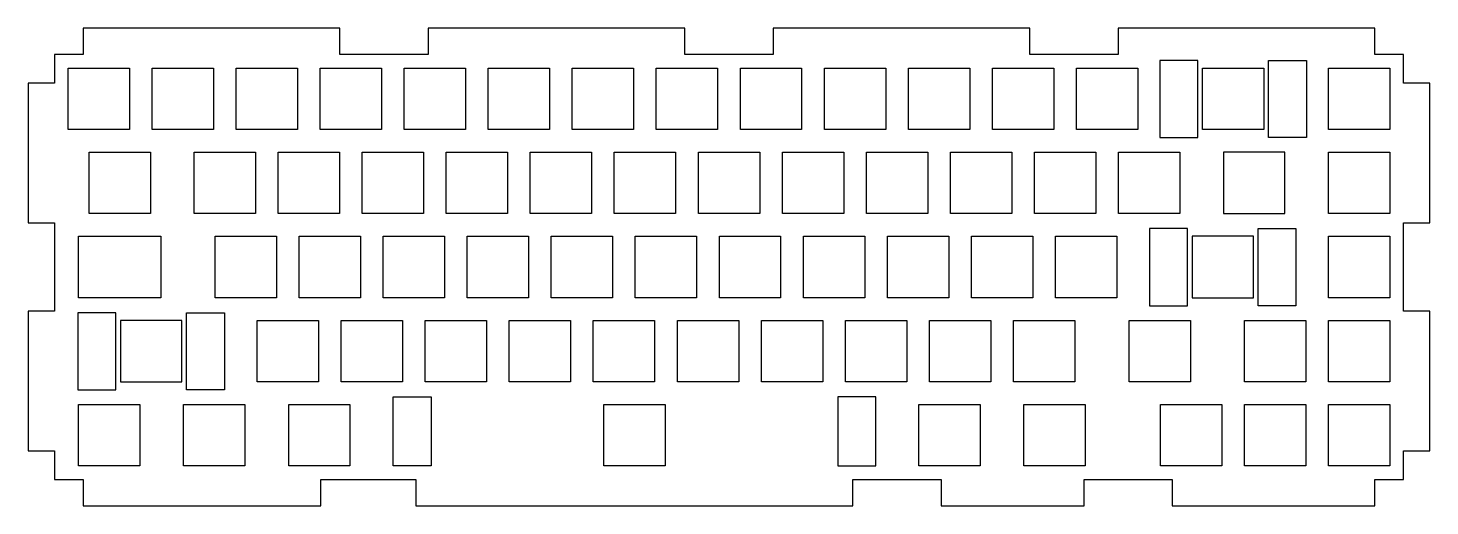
# Model space of a CAD drawing. Header units: millimetres. Extents: x 83 to 401, y 121 to 229.
import ezdxf

# ---------------------------------------------------------------- set-up
doc = ezdxf.new("R2010")
doc.units = ezdxf.units.MM

msp = doc.modelspace()

# ---------------------------------------------------------------- linework, layer by layer
msp.add_lwpolyline([(153.74, 222.84), (153.74, 228.84), (95.54, 228.84), (95.54, 222.84), (89.04, 222.84), (89.04, 216.34), (83.04, 216.34), (83.04, 184.71), (89.04, 184.71), (89.04, 164.71), (83.04, 164.71), (83.04, 133.09), (89.04, 133.09), (89.04, 126.59), (95.54, 126.59), (95.54, 120.59), (149.43, 120.59), (149.43, 126.59), (170.98, 126.59), (170.98, 120.59), (270.04, 120.59), (270.04, 126.59), (290.04, 126.59), (290.04, 120.59), (322.43, 120.59), (322.43, 126.59), (342.43, 126.59), (342.43, 120.59), (388.34, 120.59), (388.34, 126.59), (394.84, 126.59), (394.84, 133.09), (400.84, 133.09), (400.84, 164.71), (394.84, 164.71), (394.84, 184.71), (400.84, 184.71), (400.84, 216.34), (394.84, 216.34), (394.84, 222.84), (388.34, 222.84), (388.34, 228.84), (330.14, 228.84), (330.14, 222.84), (310.14, 222.84), (310.14, 228.84), (251.94, 228.84), (251.94, 222.84), (231.94, 222.84), (231.94, 228.84), (173.74, 228.84), (173.74, 222.84), (153.74, 222.84)])
for points in [[(106.01, 219.76), (106.01, 205.86), (92.11, 205.86), (92.11, 219.76)], [(125.06, 219.76), (125.06, 205.86), (111.16, 205.86), (111.16, 219.76)], [(144.11, 219.76), (144.11, 205.86), (130.21, 205.86), (130.21, 219.76)], [(163.16, 219.76), (163.16, 205.86), (149.26, 205.86), (149.26, 219.76)], [(182.21, 219.76), (182.21, 205.86), (168.31, 205.86), (168.31, 219.76)], [(201.26, 219.76), (201.26, 205.86), (187.36, 205.86), (187.36, 219.76)], [(220.31, 219.76), (220.31, 205.86), (206.41, 205.86), (206.41, 219.76)], [(239.36, 219.76), (239.36, 205.86), (225.46, 205.86), (225.46, 219.76)], [(258.41, 219.76), (258.41, 205.86), (244.51, 205.86), (244.51, 219.76)], [(277.46, 219.76), (277.46, 205.86), (263.56, 205.86), (263.56, 219.76)], [(296.51, 219.76), (296.51, 205.86), (282.61, 205.86), (282.61, 219.76)], [(315.56, 219.76), (315.56, 205.86), (301.66, 205.86), (301.66, 219.76)], [(334.61, 219.76), (334.61, 205.86), (320.71, 205.86), (320.71, 219.76)], [(363.19, 219.76), (363.19, 205.86), (349.29, 205.86), (349.29, 219.76)], [(391.76, 219.76), (391.76, 205.86), (377.86, 205.86), (377.86, 219.76)], [(110.78, 200.71), (110.78, 186.81), (96.88, 186.81), (96.88, 200.71)], [(134.59, 200.71), (134.59, 186.81), (120.69, 186.81), (120.69, 200.71)], [(153.64, 200.71), (153.64, 186.81), (139.74, 186.81), (139.74, 200.71)], [(172.69, 200.71), (172.69, 186.81), (158.79, 186.81), (158.79, 200.71)], [(191.74, 200.71), (191.74, 186.81), (177.84, 186.81), (177.84, 200.71)], [(210.79, 200.71), (210.79, 186.81), (196.89, 186.81), (196.89, 200.71)], [(229.84, 200.71), (229.84, 186.81), (215.94, 186.81), (215.94, 200.71)], [(248.89, 200.71), (248.89, 186.81), (234.99, 186.81), (234.99, 200.71)], [(267.94, 200.71), (267.94, 186.81), (254.04, 186.81), (254.04, 200.71)], [(286.99, 200.71), (286.99, 186.81), (273.09, 186.81), (273.09, 200.71)], [(306.04, 200.71), (306.04, 186.81), (292.14, 186.81), (292.14, 200.71)], [(325.09, 200.71), (325.09, 186.81), (311.19, 186.81), (311.19, 200.71)], [(344.14, 200.71), (344.14, 186.81), (330.24, 186.81), (330.24, 200.71)], [(354.05, 200.71), (354.05, 186.81), (367.95, 186.81), (367.95, 200.71)], [(391.76, 200.71), (391.76, 186.81), (377.86, 186.81), (377.86, 200.71)], [(113.16, 167.76), (94.49, 167.76), (94.49, 181.66), (113.16, 181.66)], [(139.35, 181.66), (139.35, 167.76), (125.45, 167.76), (125.45, 181.66)], [(158.4, 181.66), (158.4, 167.76), (144.5, 167.76), (144.5, 181.66)], [(177.45, 181.66), (177.45, 167.76), (163.55, 167.76), (163.55, 181.66)], [(196.5, 181.66), (196.5, 167.76), (182.6, 167.76), (182.6, 181.66)], [(215.55, 181.66), (215.55, 167.76), (201.65, 167.76), (201.65, 181.66)], [(234.6, 181.66), (234.6, 167.76), (220.7, 167.76), (220.7, 181.66)], [(253.65, 181.66), (253.65, 167.76), (239.75, 167.76), (239.75, 181.66)], [(272.7, 181.66), (272.7, 167.76), (258.8, 167.76), (258.8, 181.66)], [(291.75, 181.66), (291.75, 167.76), (277.85, 167.76), (277.85, 181.66)], [(310.8, 181.66), (310.8, 167.76), (296.9, 167.76), (296.9, 181.66)], [(329.85, 181.66), (329.85, 167.76), (315.95, 167.76), (315.95, 181.66)], [(346.91, 181.66), (346.91, 167.76), (360.81, 167.76), (360.81, 181.66)], [(391.76, 181.66), (391.76, 167.76), (377.86, 167.76), (377.86, 181.66)], [(104.02, 162.61), (104.02, 148.71), (117.92, 148.71), (117.92, 162.61)], [(148.88, 162.61), (148.88, 148.71), (134.98, 148.71), (134.98, 162.61)], [(167.93, 162.61), (167.93, 148.71), (154.03, 148.71), (154.03, 162.61)], [(186.98, 162.61), (186.98, 148.71), (173.08, 148.71), (173.08, 162.61)], [(206.03, 162.61), (206.03, 148.71), (192.13, 148.71), (192.13, 162.61)], [(225.08, 162.61), (225.08, 148.71), (211.18, 148.71), (211.18, 162.61)], [(244.13, 162.61), (244.13, 148.71), (230.23, 148.71), (230.23, 162.61)], [(263.18, 162.61), (263.18, 148.71), (249.28, 148.71), (249.28, 162.61)], [(282.23, 162.61), (282.23, 148.71), (268.33, 148.71), (268.33, 162.61)], [(301.28, 162.61), (301.28, 148.71), (287.38, 148.71), (287.38, 162.61)], [(320.33, 162.61), (320.33, 148.71), (306.43, 148.71), (306.43, 162.61)], [(346.52, 162.61), (346.52, 148.71), (332.62, 148.71), (332.62, 162.61)], [(372.71, 162.61), (372.71, 148.71), (358.81, 148.71), (358.81, 162.61)], [(391.76, 162.61), (391.76, 148.71), (377.86, 148.71), (377.86, 162.61)], [(108.39, 143.56), (108.39, 129.66), (94.49, 129.66), (94.49, 143.56)], [(132.21, 143.56), (132.21, 129.66), (118.31, 129.66), (118.31, 143.56)], [(156.02, 143.56), (156.02, 129.66), (142.12, 129.66), (142.12, 143.56)], [(174.39, 145.31), (174.39, 129.66), (165.79, 129.66), (165.79, 145.31)], [(227.46, 143.56), (227.46, 129.66), (213.56, 129.66), (213.56, 143.56)], [(266.62, 145.31), (266.62, 129.66), (275.22, 129.66), (275.22, 145.31)], [(298.89, 143.56), (298.89, 129.66), (284.99, 129.66), (284.99, 143.56)], [(322.71, 143.56), (322.71, 129.66), (308.81, 129.66), (308.81, 143.56)], [(353.66, 143.56), (353.66, 129.66), (339.76, 129.66), (339.76, 143.56)], [(372.71, 143.56), (372.71, 129.66), (358.81, 129.66), (358.81, 143.56)], [(391.76, 143.56), (391.76, 129.66), (377.86, 129.66), (377.86, 143.56)]]:
    msp.add_lwpolyline(points, close=True)
at = {"linetype": 'Continuous'}
for points in [[(348.23, 204.01), (348.23, 221.51), (339.63, 221.51), (339.63, 204.01)], [(364.25, 204.01), (364.25, 221.51), (372.85, 221.51), (372.85, 204.01)], [(345.84, 165.91), (345.84, 183.41), (337.24, 183.41), (337.24, 165.91)], [(361.87, 165.91), (361.87, 183.41), (370.47, 183.41), (370.47, 165.91)], [(102.96, 146.86), (102.96, 164.36), (94.36, 164.36), (94.36, 146.86)], [(118.98, 146.86), (118.98, 164.36), (127.58, 164.36), (127.58, 146.86)]]:
    msp.add_lwpolyline(points, close=True, dxfattribs=at)

doc.saveas('drawing.dxf')
